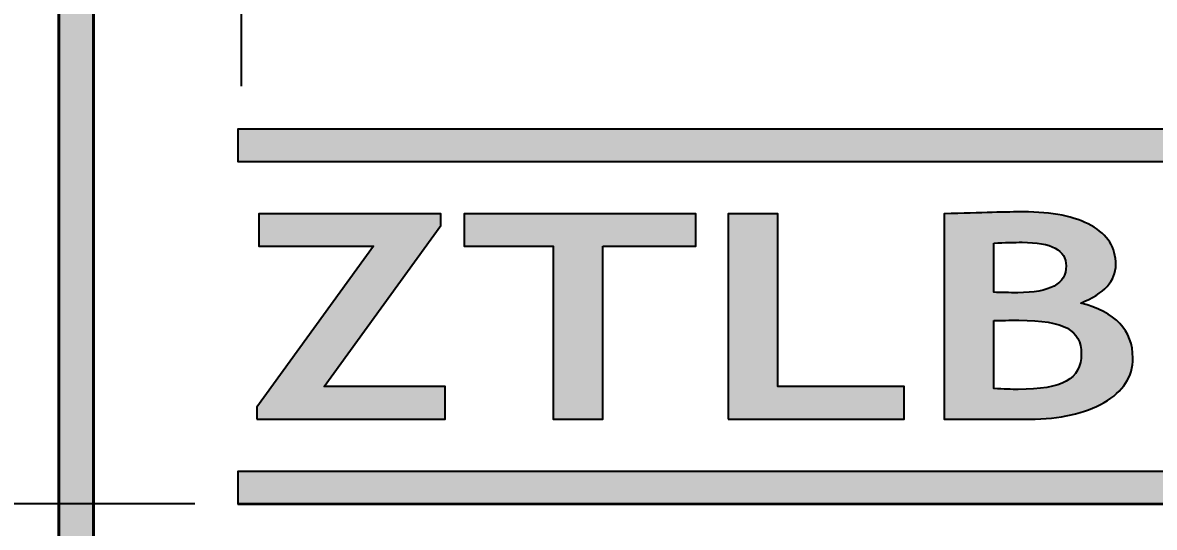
# Model space of a CAD drawing. Header units: millimetres. Extents: x 2977 to 3722, y 961 to 1309.
# Drawn here: x 2998.64 to 3015.07, y 1087.46 to 1094.79 of the extents above; entities that cross this region are included whole.
import ezdxf

# ---------------------------------------------------------------- set-up
doc = ezdxf.new("R2010")
doc.units = ezdxf.units.MM
doc.linetypes.add('ACAD_ISO02W100', pattern=[15, 12, -3])
for name, color, linetype, lineweight in [('AM_0', 7, 'Continuous', 40), ('AM_5', 1, 'Continuous', 25), ('AM_8', 40, 'ACAD_ISO02W100', 35)]:
    doc.layers.add(name, color=color, linetype=linetype, lineweight=lineweight)
doc.layers.add('Camada 1', color=7, linetype='Continuous')
doc.styles.get("Standard").update_dxf_attribs({"font": 'arial.ttf'})
doc.dimstyles.new('ISO-25', dxfattribs={"dimtxt": 3, "dimasz": 2.5, "dimexe": 1.25, "dimexo": 0.625, "dimtad": 1, "dimtxsty": 'Standard', "dimcen": 2.5, "dimadec": 0, "dimazin": 0, "dimtfac": 1, "dimtmove": 0, "dimatfit": 3, "dimfxl": 1, "dimarcsym": 0})

# ---------------------------------------------------------------- blocks, each defined once
blk = doc.blocks.new('*D159')
at = {"layer": 'AM_5', "color": 0, "lineweight": -2, "transparency": 16777216}
for p, q in [((2998.545, 1108.106), (2985.109, 1108.106)), ((2986.359, 1105.606), (2986.359, 1086.291)), ((2998.545, 1083.791), (2985.109, 1083.791))]:
    blk.add_line(p, q, dxfattribs=at)
at = {"layer": 'AM_5', "color": 0, "transparency": 16777216}
for points in [[(2985.943, 1105.606), (2986.776, 1105.606), (2986.359, 1108.106)], [(2985.943, 1086.291), (2986.776, 1086.291), (2986.359, 1083.791)]]:
    blk.add_solid(points, dxfattribs=at)
at = {"layer": 'Defpoints', "color": 0, "transparency": 16777216}
for p in [(2999.17, 1108.106), (2986.359, 1083.791), (2999.17, 1083.791)]:
    blk.add_point(p, dxfattribs=at)
at = {"layer": 'AM_5', "color": 0, "transparency": 16777216, "insert": (2984.228, 1095.948), "char_height": 3, "attachment_point": 5, "rotation": 90}
blk.add_mtext('14', dxfattribs=at)
blk = doc.blocks.new('*D161')
at = {"layer": 'AM_5', "color": 0, "lineweight": -2, "transparency": 16777216}
for p, q in [((3015.028, 1104.088), (2993.462, 1104.088)), ((2994.712, 1101.588), (2994.712, 1090.308)), ((3001.141, 1087.808), (2993.462, 1087.808))]:
    blk.add_line(p, q, dxfattribs=at)
at = {"layer": 'AM_5', "color": 0, "transparency": 16777216}
for points in [[(2994.296, 1101.588), (2995.129, 1101.588), (2994.712, 1104.088)], [(2994.296, 1090.308), (2995.129, 1090.308), (2994.712, 1087.808)]]:
    blk.add_solid(points, dxfattribs=at)
at = {"layer": 'Defpoints', "color": 0, "transparency": 16777216}
for p in [(3015.653, 1104.088), (2994.712, 1087.808), (3001.766, 1087.808)]:
    blk.add_point(p, dxfattribs=at)
at = {"layer": 'AM_5', "color": 0, "transparency": 16777216, "insert": (2992.556, 1095.948), "char_height": 3, "attachment_point": 5, "rotation": 90}
blk.add_mtext('10', dxfattribs=at)
blk = doc.blocks.new('*D162')
at = {"layer": 'AM_5', "color": 0, "lineweight": -2, "transparency": 16777216}
for p, q in [((3001.82, 1093.873), (3001.82, 1112.578)), ((3029.487, 1093.404), (3029.487, 1112.578)), ((3026.987, 1111.328), (3004.32, 1111.328))]:
    blk.add_line(p, q, dxfattribs=at)
at = {"layer": 'AM_5', "color": 0, "transparency": 16777216}
for points in [[(3004.32, 1111.745), (3004.32, 1110.911), (3001.82, 1111.328)], [(3026.987, 1111.745), (3026.987, 1110.911), (3029.487, 1111.328)]]:
    blk.add_solid(points, dxfattribs=at)
at = {"layer": 'Defpoints', "color": 0, "transparency": 16777216}
for p in [(3001.82, 1111.328), (3001.82, 1093.248), (3029.487, 1092.779)]:
    blk.add_point(p, dxfattribs=at)
at = {"layer": 'AM_5', "color": 0, "transparency": 16777216, "insert": (3015.653, 1113.459), "char_height": 3, "attachment_point": 5}
blk.add_mtext('14', dxfattribs=at)

msp = doc.modelspace()

# ---------------------------------------------------------------- hatches: boundary and pattern name
at = {"layer": 'AM_0'}
h = msp.add_hatch(color=256, dxfattribs=at)
h.paths.add_polyline_path([(2999.17, 1108.106), (2999.17, 1083.791), (3074.166, 1083.791), (3074.166, 1108.106)])
h.paths.add_polyline_path([(3073.666, 1107.606), (3073.666, 1084.291), (2999.67, 1084.291), (2999.67, 1107.606)], flags=16)
h = msp.add_hatch(color=256, dxfattribs=at)
edge = h.paths.add_edge_path()
edge.add_spline(control_points=[(3015.653, 1093.248), (3008.737, 1093.248), (3001.82, 1093.248), (3001.82, 1093.248), (3001.82, 1093.248), (3001.813, 1093.248), (3001.803, 1093.248)], knot_values=[0.942304, 0.942304, 0.942304, 0.942304, 0.980766, 0.980766, 0.980766, 1.038462, 1.038462, 1.038462, 1.038462], degree=3, periodic=0)
edge.add_spline(control_points=[(3001.766, 1093.248), (3001.766, 1093.248), (3001.766, 1093.248), (3001.766, 1093.248), (3001.766, 1093.248), (3001.766, 1093.248), (3001.766, 1093.248), (3001.766, 1093.248)], knot_values=[0.845965, 0.845965, 0.845965, 0.845965, 0.846564, 0.846564, 0.846564, 0.846564, 0.846753, 0.846753, 0.846753, 0.846753], degree=3, periodic=0)
edge.add_spline(control_points=[(3001.766, 1093.194), (3001.766, 1093.194), (3001.766, 1092.991), (3001.766, 1092.89)], knot_values=[0.71154, 0.71154, 0.71154, 0.71154, 0.769231, 0.769231, 0.769231, 0.769231], degree=3, periodic=0)
edge.add_spline(control_points=[(3001.766, 1092.779), (3001.766, 1092.779), (3001.766, 1092.779), (3001.766, 1092.779), (3001.766, 1092.779), (3001.766, 1092.779), (3001.766, 1092.779), (3001.766, 1092.779)], knot_values=[0.6152, 0.6152, 0.6152, 0.6152, 0.615385, 0.615385, 0.615385, 0.615385, 0.615763, 0.615763, 0.615763, 0.615763], degree=3, periodic=0)
edge.add_spline(control_points=[(3001.803, 1092.779), (3001.813, 1092.779), (3001.82, 1092.779), (3001.82, 1092.779), (3001.82, 1092.779), (3001.82, 1092.779), (3008.737, 1092.779), (3015.653, 1092.779)], knot_values=[0.5, 0.5, 0.5, 0.5, 0.52885, 0.52885, 0.52885, 0.52885, 0.567312, 0.567312, 0.567312, 0.567312], degree=3, periodic=0)
edge.add_spline(control_points=[(3015.653, 1092.779), (3022.57, 1092.779), (3029.487, 1092.779), (3029.487, 1092.779), (3029.487, 1092.779), (3029.487, 1092.779), (3029.487, 1092.779), (3029.487, 1092.779)], knot_values=[0.461538, 0.461538, 0.461538, 0.461538, 0.499999, 0.499999, 0.499999, 0.499999, 0.5, 0.5, 0.5, 0.5], degree=3, periodic=0)
edge.add_spline(control_points=[(3029.541, 1092.834), (3029.541, 1092.834), (3029.541, 1092.924), (3029.541, 1093.014)], knot_values=[0.269231, 0.269231, 0.269231, 0.269231, 0.307692, 0.307692, 0.307692, 0.307692], degree=3, periodic=0)
edge.add_spline(control_points=[(3029.487, 1093.248), (3029.487, 1093.248), (3022.57, 1093.248), (3015.653, 1093.248)], knot_values=[0.038462, 0.038462, 0.038462, 0.038462, 0.076923, 0.076923, 0.076923, 0.076923], degree=3, periodic=0)
h = msp.add_hatch(color=256, dxfattribs=at)
edge = h.paths.add_edge_path()
edge.add_spline(control_points=[(3003.017, 1089.508), (3003.017, 1089.508), (3004.715, 1091.848), (3004.715, 1091.848), (3004.715, 1091.848), (3004.715, 1091.848), (3004.715, 1092.019), (3004.715, 1092.019), (3004.715, 1092.019), (3004.715, 1092.019), (3002.07, 1092.019), (3002.07, 1092.019), (3002.07, 1092.019), (3002.07, 1092.019), (3002.07, 1092.019), (3002.07, 1092.019)], knot_values=[0.363636, 0.363636, 0.363636, 0.363636, 0.454545, 0.454545, 0.454545, 0.454545, 0.545455, 0.545455, 0.545455, 0.545455, 0.636364, 0.636364, 0.636364, 0.636364, 0.636364, 0.636364, 0.636364, 0.636364], degree=3, periodic=0)
edge.add_spline(control_points=[(3002.07, 1092.019), (3002.07, 1092.019), (3002.07, 1091.549), (3002.07, 1091.549), (3002.07, 1091.549), (3002.07, 1091.549), (3002.07, 1091.549), (3002.07, 1091.549)], knot_values=[0.272727, 0.272727, 0.272727, 0.272727, 0.363636, 0.363636, 0.363636, 0.363636, 0.363636, 0.363636, 0.363636, 0.363636], degree=3, periodic=0)
edge.add_spline(control_points=[(3002.07, 1091.549), (3002.07, 1091.549), (3003.734, 1091.549), (3003.734, 1091.549), (3003.734, 1091.549), (3003.734, 1091.549), (3003.734, 1091.549), (3003.734, 1091.549)], knot_values=[0.181818, 0.181818, 0.181818, 0.181818, 0.272727, 0.272727, 0.272727, 0.272727, 0.272727, 0.272727, 0.272727, 0.272727], degree=3, periodic=0)
edge.add_spline(control_points=[(3003.734, 1091.549), (3003.734, 1091.549), (3002.041, 1089.208), (3002.041, 1089.208), (3002.041, 1089.208), (3002.041, 1089.208), (3002.041, 1089.037), (3002.041, 1089.037), (3002.041, 1089.037), (3004.775, 1089.037), (3004.775, 1089.037), (3004.775, 1089.037), (3004.775, 1089.037), (3004.775, 1089.037), (3004.775, 1089.037)], knot_values=[0.818182, 0.818182, 0.818182, 0.818182, 0.909091, 0.909091, 0.909091, 0.909091, 1, 1, 1, 1.181818, 1.181818, 1.181818, 1.181818, 1.181818, 1.181818, 1.181818, 1.181818], degree=3, periodic=0)
edge.add_spline(control_points=[(3004.775, 1089.037), (3004.775, 1089.037), (3004.775, 1089.508), (3004.775, 1089.508), (3004.775, 1089.508), (3004.775, 1089.508), (3004.775, 1089.508), (3004.775, 1089.508)], knot_values=[0.727273, 0.727273, 0.727273, 0.727273, 0.818182, 0.818182, 0.818182, 0.818182, 0.818182, 0.818182, 0.818182, 0.818182], degree=3, periodic=0)
edge.add_spline(control_points=[(3004.775, 1089.508), (3004.775, 1089.508), (3003.017, 1089.508), (3003.017, 1089.508), (3003.017, 1089.508), (3003.017, 1089.508), (3003.017, 1089.508), (3003.017, 1089.508)], knot_values=[0.636364, 0.636364, 0.636364, 0.636364, 0.727273, 0.727273, 0.727273, 0.727273, 0.727273, 0.727273, 0.727273, 0.727273], degree=3, periodic=0)
h = msp.add_hatch(color=256, dxfattribs=at)
edge = h.paths.add_edge_path()
edge.add_spline(control_points=[(3005.052, 1091.549), (3005.052, 1091.549), (3006.343, 1091.549), (3006.343, 1091.549), (3006.343, 1091.549), (3006.343, 1091.549), (3006.343, 1089.037), (3006.343, 1089.037), (3006.343, 1089.037), (3006.343, 1089.037), (3006.343, 1089.037), (3006.343, 1089.037)], knot_values=[0.222222, 0.222222, 0.222222, 0.222222, 0.333333, 0.333333, 0.333333, 0.333333, 0.444444, 0.444444, 0.444444, 0.444444, 0.444444, 0.444444, 0.444444, 0.444444], degree=3, periodic=0)
edge.add_spline(control_points=[(3006.343, 1089.037), (3006.343, 1089.037), (3007.063, 1089.037), (3007.063, 1089.037), (3007.063, 1089.037), (3007.063, 1089.037), (3007.063, 1089.037), (3007.063, 1089.037)], knot_values=[0.111111, 0.111111, 0.111111, 0.111111, 0.222222, 0.222222, 0.222222, 0.222222, 0.222222, 0.222222, 0.222222, 0.222222], degree=3, periodic=0)
edge.add_spline(control_points=[(3007.063, 1089.037), (3007.063, 1089.037), (3007.063, 1091.549), (3007.063, 1091.549), (3007.063, 1091.549), (3008.412, 1091.549), (3008.412, 1091.549), (3008.412, 1091.549), (3008.412, 1091.549), (3008.412, 1091.549), (3008.412, 1091.549)], knot_values=[0.777778, 0.777778, 0.777778, 0.777778, 0.888889, 0.888889, 0.888889, 1.111111, 1.111111, 1.111111, 1.111111, 1.111111, 1.111111, 1.111111, 1.111111], degree=3, periodic=0)
edge.add_spline(control_points=[(3008.412, 1091.549), (3008.412, 1091.549), (3008.412, 1092.019), (3008.412, 1092.019), (3008.412, 1092.019), (3008.412, 1092.019), (3008.412, 1092.019), (3008.412, 1092.019)], knot_values=[0.666667, 0.666667, 0.666667, 0.666667, 0.777778, 0.777778, 0.777778, 0.777778, 0.777778, 0.777778, 0.777778, 0.777778], degree=3, periodic=0)
edge.add_spline(control_points=[(3008.412, 1092.019), (3008.412, 1092.019), (3005.052, 1092.019), (3005.052, 1092.019), (3005.052, 1092.019), (3005.052, 1092.019), (3005.052, 1092.019), (3005.052, 1092.019)], knot_values=[0.555556, 0.555556, 0.555556, 0.555556, 0.666667, 0.666667, 0.666667, 0.666667, 0.666667, 0.666667, 0.666667, 0.666667], degree=3, periodic=0)
edge.add_spline(control_points=[(3005.052, 1092.019), (3005.052, 1092.019), (3005.052, 1091.549), (3005.052, 1091.549), (3005.052, 1091.549), (3005.052, 1091.549), (3005.052, 1091.549), (3005.052, 1091.549)], knot_values=[0.444444, 0.444444, 0.444444, 0.444444, 0.555555, 0.555555, 0.555555, 0.555555, 0.555556, 0.555556, 0.555556, 0.555556], degree=3, periodic=0)
h = msp.add_hatch(color=256, dxfattribs=at)
edge = h.paths.add_edge_path()
edge.add_spline(control_points=[(3008.883, 1092.019), (3008.883, 1092.019), (3008.883, 1089.037), (3008.883, 1089.037), (3008.883, 1089.037), (3011.437, 1089.037), (3011.437, 1089.037), (3011.437, 1089.037), (3011.437, 1089.037), (3011.437, 1089.037), (3011.437, 1089.037)], knot_values=[0.714286, 0.714286, 0.714286, 0.714286, 0.857143, 0.857143, 0.857143, 1.142857, 1.142857, 1.142857, 1.142857, 1.142857, 1.142857, 1.142857, 1.142857], degree=3, periodic=0)
edge.add_spline(control_points=[(3011.437, 1089.037), (3011.437, 1089.037), (3011.437, 1089.508), (3011.437, 1089.508), (3011.437, 1089.508), (3011.437, 1089.508), (3011.437, 1089.508), (3011.437, 1089.508)], knot_values=[0.571429, 0.571429, 0.571429, 0.571429, 0.714286, 0.714286, 0.714286, 0.714286, 0.714286, 0.714286, 0.714286, 0.714286], degree=3, periodic=0)
edge.add_spline(control_points=[(3011.437, 1089.508), (3011.437, 1089.508), (3009.603, 1089.508), (3009.603, 1089.508), (3009.603, 1089.508), (3009.603, 1089.508), (3009.603, 1089.508), (3009.603, 1089.508)], knot_values=[0.428571, 0.428571, 0.428571, 0.428571, 0.571429, 0.571429, 0.571429, 0.571429, 0.571429, 0.571429, 0.571429, 0.571429], degree=3, periodic=0)
edge.add_spline(control_points=[(3009.603, 1089.508), (3009.603, 1089.508), (3009.603, 1092.019), (3009.603, 1092.019), (3009.603, 1092.019), (3009.603, 1092.019), (3009.603, 1092.019), (3009.603, 1092.019)], knot_values=[0.285714, 0.285714, 0.285714, 0.285714, 0.428571, 0.428571, 0.428571, 0.428571, 0.428571, 0.428571, 0.428571, 0.428571], degree=3, periodic=0)
edge.add_spline(control_points=[(3009.603, 1092.019), (3009.603, 1092.019), (3008.883, 1092.019), (3008.883, 1092.019), (3008.883, 1092.019), (3008.883, 1092.019), (3008.883, 1092.019), (3008.883, 1092.019)], knot_values=[0.142857, 0.142857, 0.142857, 0.142857, 0.285714, 0.285714, 0.285714, 0.285714, 0.285714, 0.285714, 0.285714, 0.285714], degree=3, periodic=0)
h = msp.add_hatch(color=256, dxfattribs=at)
edge = h.paths.add_edge_path()
edge.add_spline(control_points=[(3012.018, 1092.017), (3012.018, 1092.017), (3012.018, 1089.037), (3012.018, 1089.037), (3012.018, 1089.037), (3012.018, 1089.037), (3012.328, 1089.037), (3012.638, 1089.037)], knot_values=[0.05, 0.05, 0.05, 0.05, 0.15, 0.15, 0.15, 0.15, 0.2, 0.2, 0.2, 0.2], degree=3, periodic=0)
edge.add_spline(control_points=[(3012.638, 1089.037), (3012.949, 1089.037), (3013.259, 1089.037), (3013.259, 1089.037)], knot_values=[0, 0, 0, 0, 0.05, 0.05, 0.05, 0.05], degree=3, periodic=0)
edge.add_spline(control_points=[(3013.259, 1089.037), (3013.701, 1089.037), (3014.061, 1089.117), (3014.34, 1089.276)], knot_values=[0.8, 0.8, 0.8, 0.8, 1, 1, 1, 1], degree=3, periodic=0)
edge.add_spline(control_points=[(3014.34, 1089.276), (3014.618, 1089.436), (3014.758, 1089.652), (3014.758, 1089.923)], knot_values=[0.7, 0.7, 0.7, 0.7, 0.8, 0.8, 0.8, 0.8], degree=3, periodic=0)
edge.add_spline(control_points=[(3014.758, 1089.923), (3014.758, 1090.325), (3014.505, 1090.592), (3014.001, 1090.721)], knot_values=[0.6, 0.6, 0.6, 0.6, 0.7, 0.7, 0.7, 0.7], degree=3, periodic=0)
edge.add_spline(control_points=[(3014.001, 1090.721), (3014.341, 1090.858), (3014.511, 1091.045), (3014.511, 1091.281)], knot_values=[0.5, 0.5, 0.5, 0.5, 0.6, 0.6, 0.6, 0.6], degree=3, periodic=0)
edge.add_spline(control_points=[(3014.511, 1091.281), (3014.511, 1091.526), (3014.393, 1091.715), (3014.155, 1091.847)], knot_values=[0.4, 0.4, 0.4, 0.4, 0.5, 0.5, 0.5, 0.5], degree=3, periodic=0)
edge.add_spline(control_points=[(3014.155, 1091.847), (3013.918, 1091.98), (3013.589, 1092.046), (3013.167, 1092.046)], knot_values=[0.3, 0.3, 0.3, 0.3, 0.4, 0.4, 0.4, 0.4], degree=3, periodic=0)
edge.add_spline(control_points=[(3013.167, 1092.046), (3012.948, 1092.046), (3012.565, 1092.036), (3012.018, 1092.017)], knot_values=[0.2, 0.2, 0.2, 0.2, 0.3, 0.3, 0.3, 0.3], degree=3, periodic=0)
edge = h.paths.add_edge_path(flags=16)
edge.add_spline(control_points=[(3012.738, 1090.879), (3012.738, 1090.879), (3012.738, 1091.594), (3012.738, 1091.594)], knot_values=[0, 0, 0, 0, 0.166667, 0.166667, 0.166667, 0.166667], degree=3, periodic=0)
edge.add_spline(control_points=[(3012.738, 1091.594), (3012.901, 1091.6), (3013.039, 1091.604), (3013.151, 1091.604)], knot_values=[0.666667, 0.666667, 0.666667, 0.666667, 1, 1, 1, 1], degree=3, periodic=0)
edge.add_spline(control_points=[(3013.151, 1091.604), (3013.578, 1091.604), (3013.79, 1091.489), (3013.79, 1091.26)], knot_values=[0.5, 0.5, 0.5, 0.5, 0.666667, 0.666667, 0.666667, 0.666667], degree=3, periodic=0)
edge.add_spline(control_points=[(3013.79, 1091.26), (3013.79, 1091.001), (3013.556, 1090.872), (3013.087, 1090.872)], knot_values=[0.333333, 0.333333, 0.333333, 0.333333, 0.5, 0.5, 0.5, 0.5], degree=3, periodic=0)
edge = h.paths.add_edge_path(flags=16)
edge.add_spline(control_points=[(3013.101, 1090.472), (3013.437, 1090.472), (3013.672, 1090.434), (3013.807, 1090.356)], knot_values=[0.625, 0.625, 0.625, 0.625, 0.75, 0.75, 0.75, 0.75], degree=3, periodic=0)
edge.add_spline(control_points=[(3013.807, 1090.356), (3013.943, 1090.279), (3014.01, 1090.155), (3014.01, 1089.986)], knot_values=[0.5, 0.5, 0.5, 0.5, 0.625, 0.625, 0.625, 0.625], degree=3, periodic=0)
edge.add_spline(control_points=[(3014.01, 1089.986), (3014.01, 1089.8), (3013.937, 1089.667), (3013.792, 1089.587)], knot_values=[0.375, 0.375, 0.375, 0.375, 0.5, 0.5, 0.5, 0.5], degree=3, periodic=0)
edge.add_spline(control_points=[(3013.792, 1089.587), (3013.648, 1089.507), (3013.414, 1089.467), (3013.093, 1089.467)], knot_values=[0.25, 0.25, 0.25, 0.25, 0.375, 0.375, 0.375, 0.375], degree=3, periodic=0)
edge.add_spline(control_points=[(3012.738, 1089.481), (3012.738, 1089.481), (3012.738, 1090.467), (3012.738, 1090.467)], knot_values=[0, 0, 0, 0, 0.125, 0.125, 0.125, 0.125], degree=3, periodic=0)
edge.add_spline(control_points=[(3012.738, 1090.467), (3012.91, 1090.471), (3013.031, 1090.472), (3013.101, 1090.472)], knot_values=[0.75, 0.75, 0.75, 0.75, 1, 1, 1, 1], degree=3, periodic=0)
h = msp.add_hatch(color=256, dxfattribs=at)
edge = h.paths.add_edge_path()
edge.add_spline(control_points=[(3001.803, 1087.808), (3001.813, 1087.808), (3001.82, 1087.808), (3001.82, 1087.808), (3001.82, 1087.808), (3001.82, 1087.808), (3008.737, 1087.808), (3015.653, 1087.808)], knot_values=[0.5, 0.5, 0.5, 0.5, 0.52885, 0.52885, 0.52885, 0.52885, 0.567312, 0.567312, 0.567312, 0.567312], degree=3, periodic=0)
edge.add_spline(control_points=[(3015.653, 1087.808), (3022.57, 1087.808), (3029.487, 1087.808), (3029.487, 1087.808), (3029.487, 1087.808), (3029.487, 1087.808), (3029.487, 1087.808), (3029.487, 1087.808)], knot_values=[0.461538, 0.461538, 0.461538, 0.461538, 0.499999, 0.499999, 0.499999, 0.499999, 0.5, 0.5, 0.5, 0.5], degree=3, periodic=0)
edge.add_spline(control_points=[(3029.541, 1087.863), (3029.541, 1087.863), (3029.541, 1087.953), (3029.541, 1088.043)], knot_values=[0.269231, 0.269231, 0.269231, 0.269231, 0.307692, 0.307692, 0.307692, 0.307692], degree=3, periodic=0)
edge.add_spline(control_points=[(3029.487, 1088.277), (3029.487, 1088.277), (3022.57, 1088.277), (3015.653, 1088.277)], knot_values=[0.038462, 0.038462, 0.038462, 0.038462, 0.076923, 0.076923, 0.076923, 0.076923], degree=3, periodic=0)
edge.add_spline(control_points=[(3015.653, 1088.277), (3008.737, 1088.277), (3001.82, 1088.277), (3001.82, 1088.277), (3001.82, 1088.277), (3001.813, 1088.277), (3001.803, 1088.277)], knot_values=[0.942304, 0.942304, 0.942304, 0.942304, 0.980766, 0.980766, 0.980766, 1.038462, 1.038462, 1.038462, 1.038462], degree=3, periodic=0)
edge.add_spline(control_points=[(3001.766, 1088.277), (3001.766, 1088.277), (3001.766, 1088.277), (3001.766, 1088.277), (3001.766, 1088.277), (3001.766, 1088.277), (3001.766, 1088.277), (3001.766, 1088.277)], knot_values=[0.845965, 0.845965, 0.845965, 0.845965, 0.846564, 0.846564, 0.846564, 0.846564, 0.846753, 0.846753, 0.846753, 0.846753], degree=3, periodic=0)
edge.add_spline(control_points=[(3001.766, 1088.223), (3001.766, 1088.223), (3001.766, 1088.02), (3001.766, 1087.919)], knot_values=[0.71154, 0.71154, 0.71154, 0.71154, 0.769231, 0.769231, 0.769231, 0.769231], degree=3, periodic=0)
edge.add_spline(control_points=[(3001.766, 1087.808), (3001.766, 1087.808), (3001.766, 1087.808), (3001.766, 1087.808), (3001.766, 1087.808), (3001.766, 1087.808), (3001.766, 1087.808), (3001.766, 1087.808)], knot_values=[0.6152, 0.6152, 0.6152, 0.6152, 0.615385, 0.615385, 0.615385, 0.615385, 0.615763, 0.615763, 0.615763, 0.615763], degree=3, periodic=0)

# ---------------------------------------------------------------- linework, layer by layer
for p, q in [((2999.17, 1108.106), (2999.17, 1083.791)), ((2999.67, 1107.606), (2999.67, 1084.291))]:
    msp.add_line(p, q, dxfattribs=at)
at = {"layer": 'AM_8', "color": 0, "linetype": 'Continuous'}
msp.add_line((3001.766, 1087.808), (3023.171, 1087.808), dxfattribs=at)
at = {"layer": 'Camada 1'}
for points, knots in [([(3001.82, 1093.248), (3001.82, 1093.248), (3029.487, 1093.248), (3029.487, 1093.248), (3029.487, 1093.248), (3029.487, 1093.248), (3029.541, 1093.248), (3029.541, 1093.248), (3029.541, 1093.248), (3029.541, 1093.248), (3029.541, 1093.194), (3029.541, 1093.194), (3029.541, 1093.194), (3029.541, 1093.194), (3029.541, 1092.834), (3029.541, 1092.834), (3029.541, 1092.834), (3029.541, 1092.834), (3029.541, 1092.779), (3029.541, 1092.779), (3029.541, 1092.779), (3029.541, 1092.779), (3029.487, 1092.779), (3029.487, 1092.779), (3029.487, 1092.779), (3029.487, 1092.779), (3001.82, 1092.779), (3001.82, 1092.779), (3001.82, 1092.779), (3001.82, 1092.779), (3001.766, 1092.779), (3001.766, 1092.779), (3001.766, 1092.779), (3001.766, 1092.779), (3001.766, 1092.834), (3001.766, 1092.834), (3001.766, 1092.834), (3001.766, 1092.834), (3001.766, 1093.194), (3001.766, 1093.194), (3001.766, 1093.194), (3001.766, 1093.194), (3001.766, 1093.248), (3001.766, 1093.248), (3001.766, 1093.248), (3001.766, 1093.248), (3001.82, 1093.248), (3001.82, 1093.248)], [0, 0, 0, 0, 0.076923, 0.076923, 0.076923, 0.076923, 0.153846, 0.153846, 0.153846, 0.153846, 0.230769, 0.230769, 0.230769, 0.230769, 0.307692, 0.307692, 0.307692, 0.307692, 0.384615, 0.384615, 0.384615, 0.384615, 0.461538, 0.461538, 0.461538, 0.461538, 0.538462, 0.538462, 0.538462, 0.538462, 0.615385, 0.615385, 0.615385, 0.615385, 0.692308, 0.692308, 0.692308, 0.692308, 0.769231, 0.769231, 0.769231, 0.769231, 0.846154, 0.846154, 0.846154, 0.846154, 1, 1, 1, 1]), ([(3002.041, 1089.037), (3002.041, 1089.037), (3002.041, 1089.208), (3002.041, 1089.208), (3002.041, 1089.208), (3002.041, 1089.208), (3003.734, 1091.549), (3003.734, 1091.549), (3003.734, 1091.549), (3003.734, 1091.549), (3002.07, 1091.549), (3002.07, 1091.549), (3002.07, 1091.549), (3002.07, 1091.549), (3002.07, 1092.019), (3002.07, 1092.019), (3002.07, 1092.019), (3002.07, 1092.019), (3004.715, 1092.019), (3004.715, 1092.019), (3004.715, 1092.019), (3004.715, 1092.019), (3004.715, 1091.848), (3004.715, 1091.848), (3004.715, 1091.848), (3004.715, 1091.848), (3003.017, 1089.508), (3003.017, 1089.508), (3003.017, 1089.508), (3003.017, 1089.508), (3004.775, 1089.508), (3004.775, 1089.508), (3004.775, 1089.508), (3004.775, 1089.508), (3004.775, 1089.037), (3004.775, 1089.037), (3004.775, 1089.037), (3004.775, 1089.037), (3002.041, 1089.037), (3002.041, 1089.037)], [0, 0, 0, 0, 0.090909, 0.090909, 0.090909, 0.090909, 0.181818, 0.181818, 0.181818, 0.181818, 0.272727, 0.272727, 0.272727, 0.272727, 0.363636, 0.363636, 0.363636, 0.363636, 0.454545, 0.454545, 0.454545, 0.454545, 0.545455, 0.545455, 0.545455, 0.545455, 0.636364, 0.636364, 0.636364, 0.636364, 0.727273, 0.727273, 0.727273, 0.727273, 0.818182, 0.818182, 0.818182, 0.818182, 1, 1, 1, 1]), ([(3007.063, 1091.549), (3007.063, 1091.549), (3007.063, 1089.037), (3007.063, 1089.037), (3007.063, 1089.037), (3007.063, 1089.037), (3006.343, 1089.037), (3006.343, 1089.037), (3006.343, 1089.037), (3006.343, 1089.037), (3006.343, 1091.549), (3006.343, 1091.549), (3006.343, 1091.549), (3006.343, 1091.549), (3005.052, 1091.549), (3005.052, 1091.549), (3005.052, 1091.549), (3005.052, 1091.549), (3005.052, 1092.019), (3005.052, 1092.019), (3005.052, 1092.019), (3005.052, 1092.019), (3008.412, 1092.019), (3008.412, 1092.019), (3008.412, 1092.019), (3008.412, 1092.019), (3008.412, 1091.549), (3008.412, 1091.549), (3008.412, 1091.549), (3008.412, 1091.549), (3007.063, 1091.549), (3007.063, 1091.549)], [0, 0, 0, 0, 0.111111, 0.111111, 0.111111, 0.111111, 0.222222, 0.222222, 0.222222, 0.222222, 0.333333, 0.333333, 0.333333, 0.333333, 0.444444, 0.444444, 0.444444, 0.444444, 0.555556, 0.555556, 0.555556, 0.555556, 0.666667, 0.666667, 0.666667, 0.666667, 0.777778, 0.777778, 0.777778, 0.777778, 1, 1, 1, 1]), ([(3008.883, 1089.037), (3008.883, 1089.037), (3008.883, 1092.019), (3008.883, 1092.019), (3008.883, 1092.019), (3008.883, 1092.019), (3009.603, 1092.019), (3009.603, 1092.019), (3009.603, 1092.019), (3009.603, 1092.019), (3009.603, 1089.508), (3009.603, 1089.508), (3009.603, 1089.508), (3009.603, 1089.508), (3011.437, 1089.508), (3011.437, 1089.508), (3011.437, 1089.508), (3011.437, 1089.508), (3011.437, 1089.037), (3011.437, 1089.037), (3011.437, 1089.037), (3011.437, 1089.037), (3008.883, 1089.037), (3008.883, 1089.037)], [0, 0, 0, 0, 0.142857, 0.142857, 0.142857, 0.142857, 0.285714, 0.285714, 0.285714, 0.285714, 0.428571, 0.428571, 0.428571, 0.428571, 0.571429, 0.571429, 0.571429, 0.571429, 0.714286, 0.714286, 0.714286, 0.714286, 1, 1, 1, 1]), ([(3013.259, 1089.037), (3013.259, 1089.037), (3012.018, 1089.037), (3012.018, 1089.037), (3012.018, 1089.037), (3012.018, 1089.037), (3012.018, 1092.017), (3012.018, 1092.017), (3012.018, 1092.017), (3012.565, 1092.036), (3012.948, 1092.046), (3013.167, 1092.046), (3013.167, 1092.046), (3013.589, 1092.046), (3013.918, 1091.98), (3014.155, 1091.847), (3014.155, 1091.847), (3014.393, 1091.715), (3014.511, 1091.526), (3014.511, 1091.281), (3014.511, 1091.281), (3014.511, 1091.045), (3014.341, 1090.858), (3014.001, 1090.721), (3014.001, 1090.721), (3014.505, 1090.592), (3014.758, 1090.325), (3014.758, 1089.923), (3014.758, 1089.923), (3014.758, 1089.652), (3014.618, 1089.436), (3014.34, 1089.276), (3014.34, 1089.276), (3014.061, 1089.117), (3013.701, 1089.037), (3013.259, 1089.037)], [0, 0, 0, 0, 0.1, 0.1, 0.1, 0.1, 0.2, 0.2, 0.2, 0.2, 0.3, 0.3, 0.3, 0.3, 0.4, 0.4, 0.4, 0.4, 0.5, 0.5, 0.5, 0.5, 0.6, 0.6, 0.6, 0.6, 0.7, 0.7, 0.7, 0.7, 0.8, 0.8, 0.8, 0.8, 1, 1, 1, 1]), ([(3012.738, 1091.594), (3012.738, 1091.594), (3012.738, 1090.879), (3012.738, 1090.879), (3012.738, 1090.879), (3012.849, 1090.874), (3012.965, 1090.872), (3013.087, 1090.872), (3013.087, 1090.872), (3013.556, 1090.872), (3013.79, 1091.001), (3013.79, 1091.26), (3013.79, 1091.26), (3013.79, 1091.489), (3013.578, 1091.604), (3013.151, 1091.604), (3013.151, 1091.604), (3013.039, 1091.604), (3012.901, 1091.6), (3012.738, 1091.594)], [0, 0, 0, 0, 0.166667, 0.166667, 0.166667, 0.166667, 0.333333, 0.333333, 0.333333, 0.333333, 0.5, 0.5, 0.5, 0.5, 0.666667, 0.666667, 0.666667, 0.666667, 1, 1, 1, 1]), ([(3012.738, 1090.467), (3012.738, 1090.467), (3012.738, 1089.481), (3012.738, 1089.481), (3012.738, 1089.481), (3012.884, 1089.472), (3013.002, 1089.467), (3013.093, 1089.467), (3013.093, 1089.467), (3013.414, 1089.467), (3013.648, 1089.507), (3013.792, 1089.587), (3013.792, 1089.587), (3013.937, 1089.667), (3014.01, 1089.8), (3014.01, 1089.986), (3014.01, 1089.986), (3014.01, 1090.155), (3013.943, 1090.279), (3013.807, 1090.356), (3013.807, 1090.356), (3013.672, 1090.434), (3013.437, 1090.472), (3013.101, 1090.472), (3013.101, 1090.472), (3013.031, 1090.472), (3012.91, 1090.471), (3012.738, 1090.467)], [0, 0, 0, 0, 0.125, 0.125, 0.125, 0.125, 0.25, 0.25, 0.25, 0.25, 0.375, 0.375, 0.375, 0.375, 0.5, 0.5, 0.5, 0.5, 0.625, 0.625, 0.625, 0.625, 0.75, 0.75, 0.75, 0.75, 1, 1, 1, 1]), ([(3001.82, 1088.277), (3001.82, 1088.277), (3029.487, 1088.277), (3029.487, 1088.277), (3029.487, 1088.277), (3029.487, 1088.277), (3029.541, 1088.277), (3029.541, 1088.277), (3029.541, 1088.277), (3029.541, 1088.277), (3029.541, 1088.223), (3029.541, 1088.223), (3029.541, 1088.223), (3029.541, 1088.223), (3029.541, 1087.863), (3029.541, 1087.863), (3029.541, 1087.863), (3029.541, 1087.863), (3029.541, 1087.808), (3029.541, 1087.808), (3029.541, 1087.808), (3029.541, 1087.808), (3029.487, 1087.808), (3029.487, 1087.808), (3029.487, 1087.808), (3029.487, 1087.808), (3001.82, 1087.808), (3001.82, 1087.808), (3001.82, 1087.808), (3001.82, 1087.808), (3001.766, 1087.808), (3001.766, 1087.808), (3001.766, 1087.808), (3001.766, 1087.808), (3001.766, 1087.863), (3001.766, 1087.863), (3001.766, 1087.863), (3001.766, 1087.863), (3001.766, 1088.223), (3001.766, 1088.223), (3001.766, 1088.223), (3001.766, 1088.223), (3001.766, 1088.277), (3001.766, 1088.277), (3001.766, 1088.277), (3001.766, 1088.277), (3001.82, 1088.277), (3001.82, 1088.277)], [0, 0, 0, 0, 0.076923, 0.076923, 0.076923, 0.076923, 0.153846, 0.153846, 0.153846, 0.153846, 0.230769, 0.230769, 0.230769, 0.230769, 0.307692, 0.307692, 0.307692, 0.307692, 0.384615, 0.384615, 0.384615, 0.384615, 0.461538, 0.461538, 0.461538, 0.461538, 0.538462, 0.538462, 0.538462, 0.538462, 0.615385, 0.615385, 0.615385, 0.615385, 0.692308, 0.692308, 0.692308, 0.692308, 0.769231, 0.769231, 0.769231, 0.769231, 0.846154, 0.846154, 0.846154, 0.846154, 1, 1, 1, 1])]:
    msp.add_open_spline(points, degree=3, knots=knots, dxfattribs=at)

# ---------------------------------------------------------------- dimensions: what is measured, and where the dimension line sits
at = {"layer": 'AM_5'}
dim = msp.add_linear_dim(base=(3001.82, 1111.328), p1=(3029.487, 1092.779), p2=(3001.82, 1093.248), text='14', dimstyle='ISO-25', dxfattribs=at)
dim.commit()
dim.dimension.update_dxf_attribs({"geometry": '*D162', "text_midpoint": (3015.653, 1113.459)})
for base, p1, p2, text, picture, middle in [((2986.359, 1083.791), (2999.17, 1108.106), (2999.17, 1083.791), '14', '*D159', (2984.228, 1095.948)), ((2994.712, 1087.808), (3015.653, 1104.088), (3001.766, 1087.808), '10', '*D161', (2992.556, 1095.948))]:
    dim = msp.add_linear_dim(base=base, p1=p1, p2=p2, angle=90, text=text, dimstyle='ISO-25', dxfattribs=at)
    dim.commit()
    dim.dimension.update_dxf_attribs({"geometry": picture, "text_midpoint": middle})

doc.saveas('drawing.dxf')
